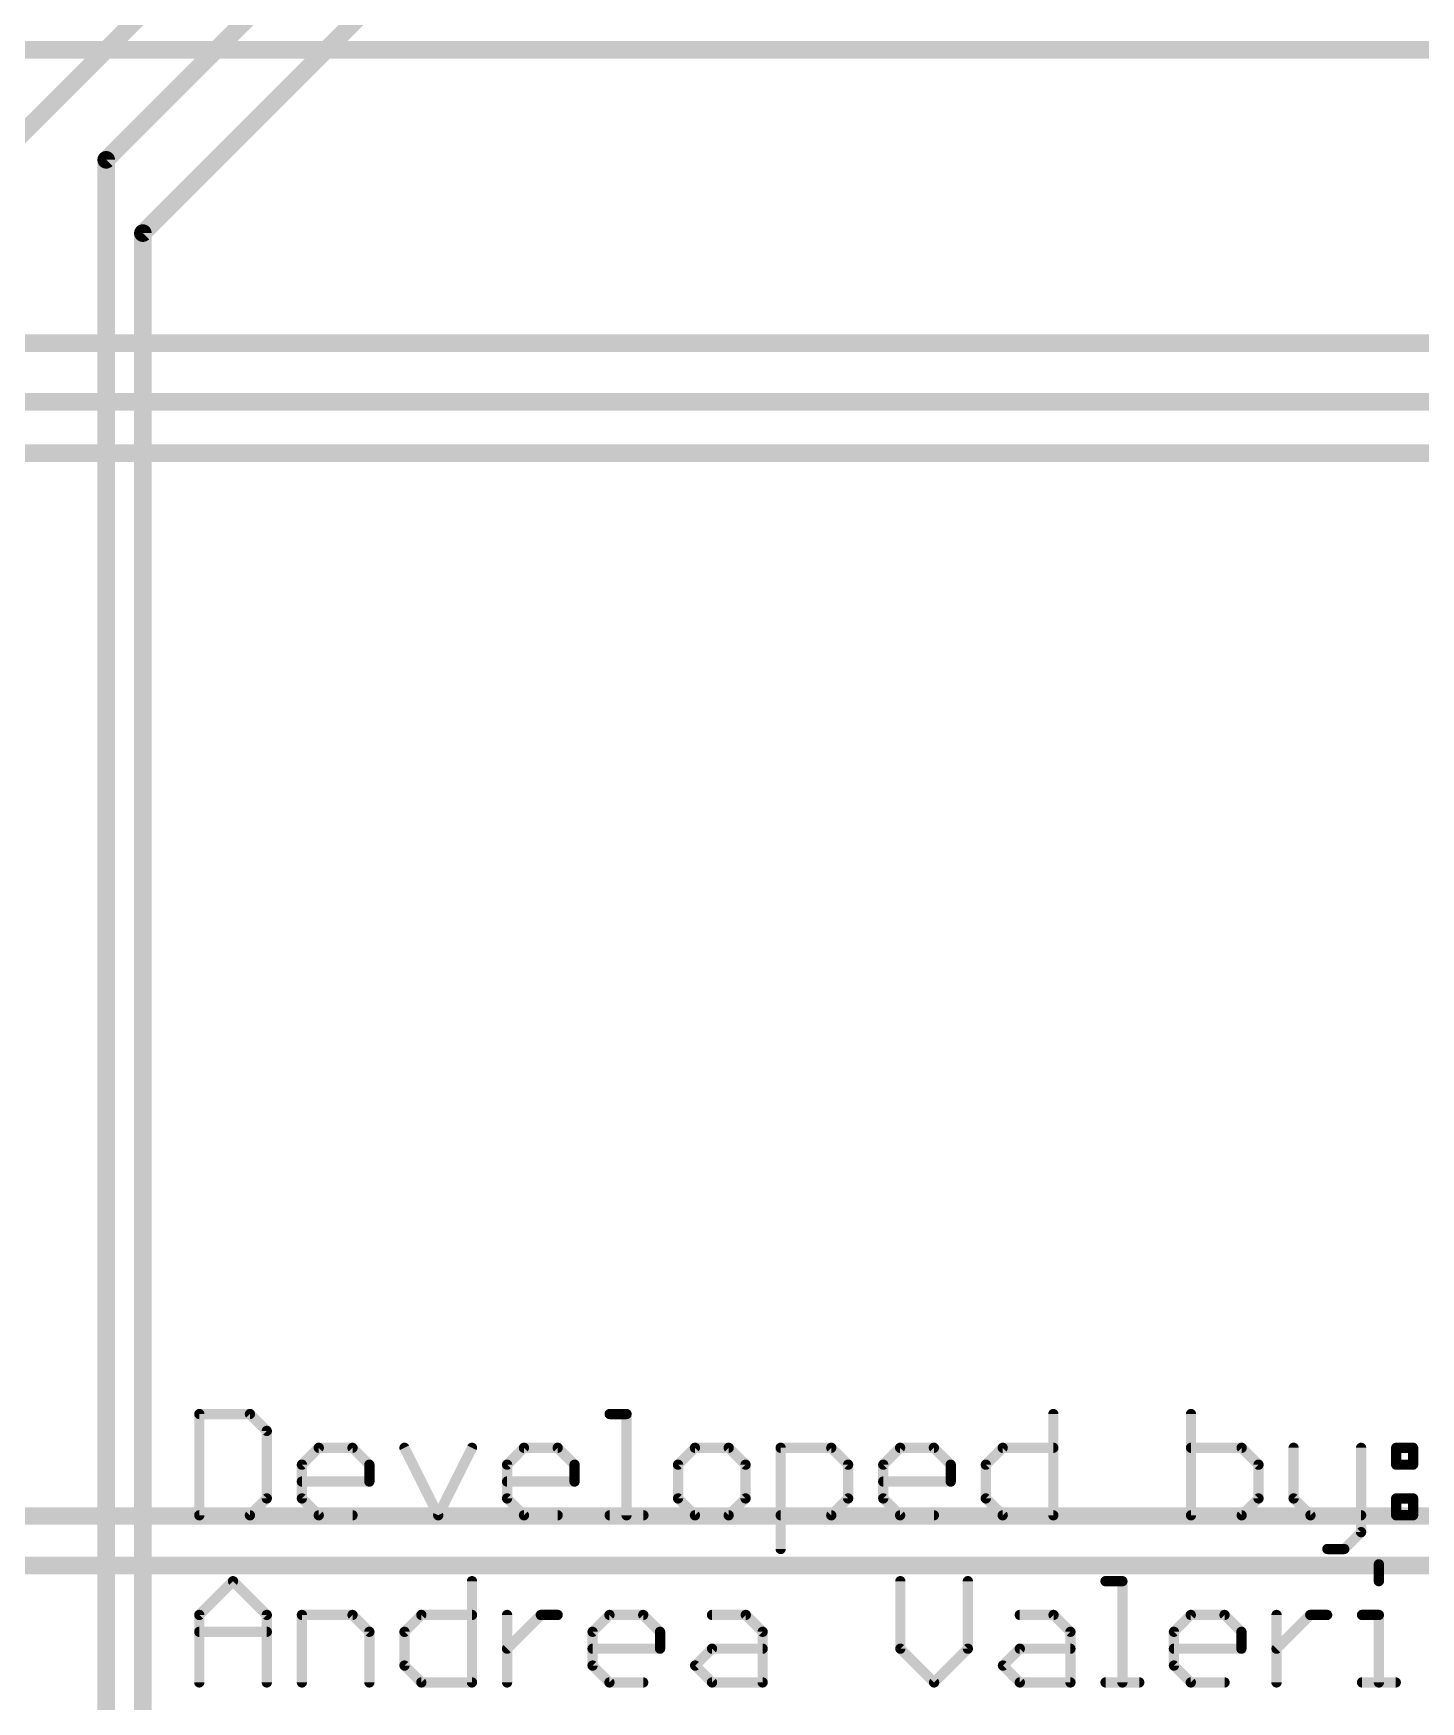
# Model space of a CAD drawing. Extents: x 4 to 288, y -28 to 191.
# Drawn here: x 146.06 to 170.09, y 19.64 to 48.55 of the extents above; entities that cross this region are included whole.
import ezdxf

# ---------------------------------------------------------------- set-up
doc = ezdxf.new("R2010")
doc.units = 0
doc.header["$MEASUREMENT"] = 0
for name, color, linetype in [('1', 22, 'CONTINUOUS'), ('16', 175, 'CONTINUOUS'), ('20', 7, 'CONTINUOUS'), ('21', 2, 'CONTINUOUS')]:
    doc.layers.add(name, color=color, linetype=linetype)

msp = doc.modelspace()

# ---------------------------------------------------------------- linework, layer by layer
at = {"layer": '1', "const_width": 0.3048}
for points in [[(172.085, 48.26), (144.7813, 48.26)], [(129.54, 43.18), (176.53, 43.18)], [(178.816, 42.164), (127.381, 42.164)], [(179.705, 41.275), (131.445, 41.275)], [(140.97, 22.86), (173.355, 22.86)], [(195.3565, 22.0015), (138.7835, 22.0015)]]:
    msp.add_lwpolyline(points, dxfattribs=at)
at = {"layer": '16', "const_width": 0.3048}
for points in [[(152.4436, 53.3836), (145.415, 46.355)], [(147.32, 46.355), (152.4, 51.435)], [(147.955, 45.085), (154.305, 51.435)], [(147.32, 2.54), (147.32, 46.355)], [(147.955, 1.27), (147.955, 45.085)]]:
    msp.add_lwpolyline(points, dxfattribs=at)
at = {"layer": '16', "const_width": 0.1524}
for points in [[(147.3962, 46.355, 1), (147.2438, 46.355)], [(147.2661, 46.4089, 1), (147.3739, 46.3011)], [(148.0312, 45.085, 1), (147.8788, 45.085)], [(147.9011, 45.1389, 1), (148.0089, 45.0311)]]:
    msp.add_lwpolyline(points, format="xyb", dxfattribs=at)
at = {"layer": '20', "const_width": 0.0254}
msp.add_lwpolyline([(71.1264, 186.0347, 2.9429), (202.1142, 186.0347)], format="xyb", dxfattribs=at)
at = {"layer": '21', "const_width": 0.1778}
for points in [[(148.9329, 24.6268), (148.9329, 22.8727)], [(149.8099, 24.6268), (148.9329, 24.6268)], [(150.1023, 24.3344), (149.8099, 24.6268)], [(156.0428, 24.6268), (156.3352, 24.6268)], [(156.3352, 24.6268), (156.3352, 22.8727)], [(163.7297, 24.6268), (163.7297, 22.8727)], [(166.1153, 24.6268), (166.1153, 22.8727)], [(150.1023, 23.165), (150.1023, 24.3344)], [(150.7104, 23.7497), (151.0027, 24.0421)], [(151.0027, 24.0421), (151.5874, 24.0421)], [(151.5874, 24.0421), (151.8798, 23.7497)], [(152.4879, 24.0421), (153.0726, 22.8727)], [(153.0726, 22.8727), (153.6573, 24.0421)], [(154.2654, 23.7497), (154.5577, 24.0421)], [(154.5577, 24.0421), (155.1424, 24.0421)], [(155.1424, 24.0421), (155.4348, 23.7497)], [(157.5202, 24.0421), (157.2278, 23.7497)], [(158.1049, 24.0421), (157.5202, 24.0421)], [(158.3972, 23.7497), (158.1049, 24.0421)], [(159.0053, 22.288), (159.0053, 24.0421)], [(159.0053, 24.0421), (159.8824, 24.0421)], [(159.8824, 24.0421), (160.1747, 23.7497)], [(160.7828, 23.7497), (161.0751, 24.0421)], [(161.0751, 24.0421), (161.6598, 24.0421)], [(161.6598, 24.0421), (161.9522, 23.7497)], [(162.5603, 23.7497), (162.8526, 24.0421)], [(162.8526, 24.0421), (163.7297, 24.0421)], [(166.9923, 24.0421), (166.1153, 24.0421)], [(167.2846, 23.7497), (166.9923, 24.0421)], [(167.8927, 24.0421), (167.8927, 23.165)], [(169.0621, 24.0421), (169.0621, 22.5804)], [(169.6702, 24.0421), (169.9626, 24.0421)], [(169.6702, 23.7497), (169.6702, 24.0421)], [(169.9626, 24.0421), (169.9626, 23.7497)], [(150.7104, 23.165), (150.7104, 23.7497)], [(151.8798, 23.7497), (151.8798, 23.4574)], [(154.2654, 23.165), (154.2654, 23.7497)], [(155.4348, 23.7497), (155.4348, 23.4574)], [(157.2278, 23.7497), (157.2278, 23.165)], [(158.3972, 23.165), (158.3972, 23.7497)], [(160.1747, 23.7497), (160.1747, 23.165)], [(160.7828, 23.165), (160.7828, 23.7497)], [(161.9522, 23.7497), (161.9522, 23.4574)], [(162.5603, 23.165), (162.5603, 23.7497)], [(167.2846, 23.165), (167.2846, 23.7497)], [(169.9626, 23.7497), (169.6702, 23.7497)], [(151.8798, 23.4574), (150.7104, 23.4574)], [(155.4348, 23.4574), (154.2654, 23.4574)], [(161.9522, 23.4574), (160.7828, 23.4574)], [(149.8099, 22.8727), (150.1023, 23.165)], [(151.0027, 22.8727), (150.7104, 23.165)], [(154.5577, 22.8727), (154.2654, 23.165)], [(157.2278, 23.165), (157.5202, 22.8727)], [(158.1049, 22.8727), (158.3972, 23.165)], [(160.1747, 23.165), (159.8824, 22.8727)], [(161.0751, 22.8727), (160.7828, 23.165)], [(162.8526, 22.8727), (162.5603, 23.165)], [(166.9923, 22.8727), (167.2846, 23.165)], [(167.8927, 23.165), (168.1851, 22.8727)], [(169.6702, 23.165), (169.9626, 23.165)], [(169.6702, 22.8727), (169.6702, 23.165)], [(169.9626, 23.165), (169.9626, 22.8727)], [(148.9329, 22.8727), (149.8099, 22.8727)], [(151.5874, 22.8727), (151.0027, 22.8727)], [(155.1424, 22.8727), (154.5577, 22.8727)], [(156.0428, 22.8727), (156.6275, 22.8727)], [(157.5202, 22.8727), (158.1049, 22.8727)], [(159.8824, 22.8727), (159.0053, 22.8727)], [(161.6598, 22.8727), (161.0751, 22.8727)], [(163.7297, 22.8727), (162.8526, 22.8727)], [(166.1153, 22.8727), (166.9923, 22.8727)], [(168.1851, 22.8727), (169.0621, 22.8727)], [(169.9626, 22.8727), (169.6702, 22.8727)], [(169.0621, 22.5804), (168.7698, 22.288)], [(168.7698, 22.288), (168.4774, 22.288)], [(169.3701, 22.0235), (169.3701, 21.7312)], [(148.9329, 21.1465), (149.5176, 21.7312)], [(149.5176, 21.7312), (150.1023, 21.1465)], [(153.6573, 21.7312), (153.6573, 19.9771)], [(161.079, 21.7312), (161.079, 20.5618)], [(162.2484, 20.5618), (162.2484, 21.7312)], [(164.634, 21.7312), (164.9264, 21.7312)], [(164.9264, 21.7312), (164.9264, 19.9771)], [(148.9329, 19.9771), (148.9329, 21.1465)], [(150.1023, 21.1465), (150.1023, 19.9771)], [(150.7104, 19.9771), (150.7104, 21.1465)], [(150.7104, 21.1465), (151.5874, 21.1465)], [(151.5874, 21.1465), (151.8798, 20.8541)], [(152.4879, 20.8541), (152.7802, 21.1465)], [(152.7802, 21.1465), (153.6573, 21.1465)], [(154.2654, 19.9771), (154.2654, 21.1465)], [(154.2654, 20.5618), (154.8501, 21.1465)], [(154.8501, 21.1465), (155.1424, 21.1465)], [(155.7466, 20.8541), (156.0389, 21.1465)], [(156.0389, 21.1465), (156.6236, 21.1465)], [(156.6236, 21.1465), (156.916, 20.8541)], [(157.8164, 21.1465), (158.4011, 21.1465)], [(158.4011, 21.1465), (158.6935, 20.8541)], [(163.1489, 21.1465), (163.7336, 21.1465)], [(163.7336, 21.1465), (164.0259, 20.8541)], [(165.819, 20.8541), (166.1114, 21.1465)], [(166.1114, 21.1465), (166.6961, 21.1465)], [(166.6961, 21.1465), (166.9884, 20.8541)], [(167.5965, 19.9771), (167.5965, 21.1465)], [(167.5965, 20.5618), (168.1812, 21.1465)], [(168.1812, 21.1465), (168.4735, 21.1465)], [(169.0777, 21.1465), (169.3701, 21.1465)], [(169.3701, 21.1465), (169.3701, 19.9771)], [(148.9329, 20.8541), (150.1023, 20.8541)], [(151.8798, 20.8541), (151.8798, 19.9771)], [(152.4879, 20.2694), (152.4879, 20.8541)], [(155.7466, 20.2694), (155.7466, 20.8541)], [(156.916, 20.8541), (156.916, 20.5618)], [(158.6935, 20.8541), (158.6935, 19.9771)], [(164.0259, 20.8541), (164.0259, 19.9771)], [(165.819, 20.2694), (165.819, 20.8541)], [(166.9884, 20.8541), (166.9884, 20.5618)], [(156.916, 20.5618), (155.7466, 20.5618)], [(157.5241, 20.2694), (157.8164, 20.5618)], [(157.8164, 20.5618), (158.6935, 20.5618)], [(161.079, 20.5618), (161.6637, 19.9771)], [(161.6637, 19.9771), (162.2484, 20.5618)], [(162.8565, 20.2694), (163.1489, 20.5618)], [(163.1489, 20.5618), (164.0259, 20.5618)], [(166.9884, 20.5618), (165.819, 20.5618)], [(152.7802, 19.9771), (152.4879, 20.2694)], [(156.0389, 19.9771), (155.7466, 20.2694)], [(157.8164, 19.9771), (157.5241, 20.2694)], [(163.1489, 19.9771), (162.8565, 20.2694)], [(166.1114, 19.9771), (165.819, 20.2694)], [(153.6573, 19.9771), (152.7802, 19.9771)], [(156.6236, 19.9771), (156.0389, 19.9771)], [(158.6935, 19.9771), (157.8164, 19.9771)], [(164.0259, 19.9771), (163.1489, 19.9771)], [(164.634, 19.9771), (165.2187, 19.9771)], [(166.6961, 19.9771), (166.1114, 19.9771)], [(169.0777, 19.9771), (169.6624, 19.9771)]]:
    msp.add_lwpolyline(points, dxfattribs=at)
at = {"layer": '21', "const_width": 0.0889}
for points in [[(148.9774, 24.6268, 1), (148.8885, 24.6268)], [(148.9329, 24.6712, 1), (148.9329, 24.5823)], [(149.8414, 24.6582, 1), (149.7785, 24.5954)], [(149.8099, 24.5823, 1), (149.8099, 24.6712)], [(156.0428, 24.6712, 1), (156.0428, 24.5823)], [(156.3796, 24.6268, 1), (156.2907, 24.6268)], [(156.3352, 24.5823, 1), (156.3352, 24.6712)], [(163.7741, 24.6268, 1), (163.6852, 24.6268)], [(166.1597, 24.6268, 1), (166.0708, 24.6268)], [(150.1467, 24.3344, 1), (150.0578, 24.3344)], [(150.0709, 24.303, 1), (150.1337, 24.3659)], [(151.0027, 24.0865, 1), (151.0027, 23.9976)], [(151.0342, 24.0107, 1), (150.9713, 24.0735)], [(151.6189, 24.0735, 1), (151.556, 24.0107)], [(151.5874, 23.9976, 1), (151.5874, 24.0865)], [(152.5276, 24.062, 1), (152.4481, 24.0222)], [(153.697, 24.0222, 1), (153.6175, 24.062)], [(154.5577, 24.0865, 1), (154.5577, 23.9976)], [(154.5891, 24.0107, 1), (154.5263, 24.0735)], [(155.1738, 24.0735, 1), (155.111, 24.0107)], [(155.1424, 23.9976, 1), (155.1424, 24.0865)], [(157.5202, 24.0865, 1), (157.5202, 23.9976)], [(157.5516, 24.0107, 1), (157.4887, 24.0735)], [(158.1363, 24.0735, 1), (158.0734, 24.0107)], [(158.1049, 23.9976, 1), (158.1049, 24.0865)], [(159.0053, 24.0865, 1), (159.0053, 23.9976)], [(159.0498, 24.0421, 1), (158.9609, 24.0421)], [(159.9138, 24.0735, 1), (159.8509, 24.0107)], [(159.8824, 23.9976, 1), (159.8824, 24.0865)], [(161.0751, 24.0865, 1), (161.0751, 23.9976)], [(161.1066, 24.0107, 1), (161.0437, 24.0735)], [(161.6913, 24.0735, 1), (161.6284, 24.0107)], [(161.6598, 23.9976, 1), (161.6598, 24.0865)], [(162.8526, 24.0865, 1), (162.8526, 23.9976)], [(162.8841, 24.0107, 1), (162.8212, 24.0735)], [(163.7297, 23.9976, 1), (163.7297, 24.0865)], [(166.1153, 24.0865, 1), (166.1153, 23.9976)], [(167.0237, 24.0735, 1), (166.9609, 24.0107)], [(166.9923, 23.9976, 1), (166.9923, 24.0865)], [(167.9372, 24.0421, 1), (167.8483, 24.0421)], [(169.1066, 24.0421, 1), (169.0177, 24.0421)], [(169.6702, 24.0865, 1), (169.6702, 23.9976)], [(169.7147, 24.0421, 1), (169.6258, 24.0421)], [(170.007, 24.0421, 1), (169.9181, 24.0421)], [(169.9626, 23.9976, 1), (169.9626, 24.0865)], [(150.7548, 23.7497, 1), (150.6659, 23.7497)], [(150.679, 23.7812, 1), (150.7418, 23.7183)], [(151.9242, 23.7497, 1), (151.8353, 23.7497)], [(151.8484, 23.7183, 1), (151.9112, 23.7812)], [(154.2339, 23.7812, 1), (154.2968, 23.7183)], [(154.3098, 23.7497, 1), (154.2209, 23.7497)], [(155.4792, 23.7497, 1), (155.3903, 23.7497)], [(155.4033, 23.7183, 1), (155.4662, 23.7812)], [(157.1964, 23.7812, 1), (157.2593, 23.7183)], [(157.2723, 23.7497, 1), (157.1834, 23.7497)], [(158.4417, 23.7497, 1), (158.3528, 23.7497)], [(158.3658, 23.7183, 1), (158.4287, 23.7812)], [(160.2192, 23.7497, 1), (160.1303, 23.7497)], [(160.1433, 23.7183, 1), (160.2061, 23.7812)], [(160.8272, 23.7497, 1), (160.7383, 23.7497)], [(160.7514, 23.7812, 1), (160.8142, 23.7183)], [(161.9966, 23.7497, 1), (161.9077, 23.7497)], [(161.9208, 23.7183, 1), (161.9836, 23.7812)], [(162.6047, 23.7497, 1), (162.5158, 23.7497)], [(162.5289, 23.7812, 1), (162.5917, 23.7183)], [(167.3291, 23.7497, 1), (167.2402, 23.7497)], [(167.2532, 23.7183, 1), (167.3161, 23.7812)], [(169.6702, 23.7942, 1), (169.6702, 23.7053)], [(169.6258, 23.7497, 1), (169.7147, 23.7497)], [(169.9181, 23.7497, 1), (170.007, 23.7497)], [(169.9626, 23.7053, 1), (169.9626, 23.7942)], [(150.7104, 23.5018, 1), (150.7104, 23.4129)], [(151.8353, 23.4574, 1), (151.9242, 23.4574)], [(151.8798, 23.4129, 1), (151.8798, 23.5018)], [(154.2654, 23.5018, 1), (154.2654, 23.4129)], [(155.3903, 23.4574, 1), (155.4792, 23.4574)], [(155.4348, 23.4129, 1), (155.4348, 23.5018)], [(160.7828, 23.5018, 1), (160.7828, 23.4129)], [(161.9077, 23.4574, 1), (161.9966, 23.4574)], [(161.9522, 23.4129, 1), (161.9522, 23.5018)], [(150.0578, 23.165, 1), (150.1467, 23.165)], [(150.1337, 23.1336, 1), (150.0709, 23.1965)], [(150.6659, 23.165, 1), (150.7548, 23.165)], [(150.7418, 23.1965, 1), (150.679, 23.1336)], [(154.2968, 23.1965, 1), (154.2339, 23.1336)], [(154.2209, 23.165, 1), (154.3098, 23.165)], [(157.2593, 23.1965, 1), (157.1964, 23.1336)], [(157.1834, 23.165, 1), (157.2723, 23.165)], [(158.3528, 23.165, 1), (158.4417, 23.165)], [(158.4287, 23.1336, 1), (158.3658, 23.1965)], [(160.1303, 23.165, 1), (160.2192, 23.165)], [(160.2061, 23.1336, 1), (160.1433, 23.1965)], [(160.8142, 23.1965, 1), (160.7514, 23.1336)], [(160.7383, 23.165, 1), (160.8272, 23.165)], [(162.5917, 23.1965, 1), (162.5289, 23.1336)], [(162.5158, 23.165, 1), (162.6047, 23.165)], [(167.2402, 23.165, 1), (167.3291, 23.165)], [(167.3161, 23.1336, 1), (167.2532, 23.1965)], [(167.9242, 23.1965, 1), (167.8613, 23.1336)], [(167.8483, 23.165, 1), (167.9372, 23.165)], [(169.6702, 23.2095, 1), (169.6702, 23.1206)], [(169.7147, 23.165, 1), (169.6258, 23.165)], [(170.007, 23.165, 1), (169.9181, 23.165)], [(169.9626, 23.1206, 1), (169.9626, 23.2095)], [(148.9329, 22.9172, 1), (148.9329, 22.8283)], [(148.8885, 22.8727, 1), (148.9774, 22.8727)], [(149.7785, 22.9041, 1), (149.8414, 22.8413)], [(149.8099, 22.8283, 1), (149.8099, 22.9172)], [(151.0027, 22.9172, 1), (151.0027, 22.8283)], [(150.9713, 22.8413, 1), (151.0342, 22.9041)], [(151.5874, 22.8283, 1), (151.5874, 22.9172)], [(153.0328, 22.8926, 1), (153.1123, 22.8528)], [(153.0328, 22.8528, 1), (153.1123, 22.8926)], [(154.5577, 22.9172, 1), (154.5577, 22.8283)], [(154.5263, 22.8413, 1), (154.5891, 22.9041)], [(155.1424, 22.8283, 1), (155.1424, 22.9172)], [(156.0428, 22.9172, 1), (156.0428, 22.8283)], [(156.2907, 22.8727, 1), (156.3796, 22.8727)], [(156.6275, 22.8283, 1), (156.6275, 22.9172)], [(157.5202, 22.9172, 1), (157.5202, 22.8283)], [(157.4887, 22.8413, 1), (157.5516, 22.9041)], [(158.0734, 22.9041, 1), (158.1363, 22.8413)], [(158.1049, 22.8283, 1), (158.1049, 22.9172)], [(159.0053, 22.9172, 1), (159.0053, 22.8283)], [(159.8509, 22.9041, 1), (159.9138, 22.8413)], [(159.8824, 22.8283, 1), (159.8824, 22.9172)], [(161.0751, 22.9172, 1), (161.0751, 22.8283)], [(161.0437, 22.8413, 1), (161.1066, 22.9041)], [(161.6598, 22.8283, 1), (161.6598, 22.9172)], [(162.8526, 22.9172, 1), (162.8526, 22.8283)], [(162.8212, 22.8413, 1), (162.8841, 22.9041)], [(163.6852, 22.8727, 1), (163.7741, 22.8727)], [(163.7297, 22.8283, 1), (163.7297, 22.9172)], [(166.1153, 22.9172, 1), (166.1153, 22.8283)], [(166.0708, 22.8727, 1), (166.1597, 22.8727)], [(166.9609, 22.9041, 1), (167.0237, 22.8413)], [(166.9923, 22.8283, 1), (166.9923, 22.9172)], [(168.1851, 22.9172, 1), (168.1851, 22.8283)], [(168.1537, 22.8413, 1), (168.2165, 22.9041)], [(169.0621, 22.8283, 1), (169.0621, 22.9172)], [(169.6702, 22.9172, 1), (169.6702, 22.8283)], [(169.6258, 22.8727, 1), (169.7147, 22.8727)], [(169.9181, 22.8727, 1), (170.007, 22.8727)], [(169.9626, 22.8283, 1), (169.9626, 22.9172)], [(169.0177, 22.5804, 1), (169.1066, 22.5804)], [(169.0936, 22.5489, 1), (169.0307, 22.6118)], [(158.9609, 22.288, 1), (159.0498, 22.288)], [(168.4774, 22.3325, 1), (168.4774, 22.2436)], [(168.7384, 22.3194, 1), (168.8012, 22.2566)], [(168.7698, 22.2436, 1), (168.7698, 22.3325)], [(169.4145, 22.0235, 1), (169.3256, 22.0235)], [(149.549, 21.7626, 1), (149.4862, 21.6998)], [(149.549, 21.6998, 1), (149.4862, 21.7626)], [(153.7017, 21.7312, 1), (153.6128, 21.7312)], [(161.1235, 21.7312, 1), (161.0346, 21.7312)], [(162.2929, 21.7312, 1), (162.204, 21.7312)], [(164.634, 21.7756, 1), (164.634, 21.6867)], [(164.9708, 21.7312, 1), (164.8819, 21.7312)], [(164.9264, 21.6867, 1), (164.9264, 21.7756)], [(169.3256, 21.7312, 1), (169.4145, 21.7312)], [(148.9774, 21.1465, 1), (148.8885, 21.1465)], [(148.9015, 21.1779, 1), (148.9643, 21.1151)], [(150.1467, 21.1465, 1), (150.0578, 21.1465)], [(150.0709, 21.1151, 1), (150.1337, 21.1779)], [(150.7548, 21.1465, 1), (150.6659, 21.1465)], [(150.7104, 21.1909, 1), (150.7104, 21.102)], [(151.6189, 21.1779, 1), (151.556, 21.1151)], [(151.5874, 21.102, 1), (151.5874, 21.1909)], [(152.7802, 21.1909, 1), (152.7802, 21.102)], [(152.8116, 21.1151, 1), (152.7488, 21.1779)], [(153.6573, 21.102, 1), (153.6573, 21.1909)], [(154.3098, 21.1465, 1), (154.2209, 21.1465)], [(154.8501, 21.1909, 1), (154.8501, 21.102)], [(154.8815, 21.1151, 1), (154.8186, 21.1779)], [(155.1424, 21.102, 1), (155.1424, 21.1909)], [(156.0389, 21.1909, 1), (156.0389, 21.102)], [(156.0704, 21.1151, 1), (156.0075, 21.1779)], [(156.6551, 21.1779, 1), (156.5922, 21.1151)], [(156.6236, 21.102, 1), (156.6236, 21.1909)], [(157.8164, 21.1909, 1), (157.8164, 21.102)], [(158.4326, 21.1779, 1), (158.3697, 21.1151)], [(158.4011, 21.102, 1), (158.4011, 21.1909)], [(163.1489, 21.1909, 1), (163.1489, 21.102)], [(163.765, 21.1779, 1), (163.7021, 21.1151)], [(163.7336, 21.102, 1), (163.7336, 21.1909)], [(166.1114, 21.1909, 1), (166.1114, 21.102)], [(166.1428, 21.1151, 1), (166.0799, 21.1779)], [(166.7275, 21.1779, 1), (166.6646, 21.1151)], [(166.6961, 21.102, 1), (166.6961, 21.1909)], [(167.6409, 21.1465, 1), (167.552, 21.1465)], [(168.1812, 21.1909, 1), (168.1812, 21.102)], [(168.2126, 21.1151, 1), (168.1498, 21.1779)], [(168.4735, 21.102, 1), (168.4735, 21.1909)], [(169.0777, 21.1909, 1), (169.0777, 21.102)], [(169.4145, 21.1465, 1), (169.3256, 21.1465)], [(169.3701, 21.102, 1), (169.3701, 21.1909)], [(148.9329, 20.8986, 1), (148.9329, 20.8097)], [(150.1023, 20.8097, 1), (150.1023, 20.8986)], [(151.9242, 20.8541, 1), (151.8353, 20.8541)], [(151.8484, 20.8227, 1), (151.9112, 20.8856)], [(152.5323, 20.8541, 1), (152.4434, 20.8541)], [(152.4564, 20.8856, 1), (152.5193, 20.8227)], [(155.791, 20.8541, 1), (155.7021, 20.8541)], [(155.7152, 20.8856, 1), (155.778, 20.8227)], [(156.9604, 20.8541, 1), (156.8715, 20.8541)], [(156.8846, 20.8227, 1), (156.9474, 20.8856)], [(158.7379, 20.8541, 1), (158.649, 20.8541)], [(158.662, 20.8227, 1), (158.7249, 20.8856)], [(164.0704, 20.8541, 1), (163.9815, 20.8541)], [(163.9945, 20.8227, 1), (164.0574, 20.8856)], [(165.7876, 20.8856, 1), (165.8504, 20.8227)], [(165.8635, 20.8541, 1), (165.7746, 20.8541)], [(167.0329, 20.8541, 1), (166.944, 20.8541)], [(166.957, 20.8227, 1), (167.0198, 20.8856)], [(154.2339, 20.5932, 1), (154.2968, 20.5304)], [(155.7466, 20.6062, 1), (155.7466, 20.5173)], [(156.8715, 20.5618, 1), (156.9604, 20.5618)], [(156.916, 20.5173, 1), (156.916, 20.6062)], [(157.8164, 20.6062, 1), (157.8164, 20.5173)], [(157.8479, 20.5304, 1), (157.785, 20.5932)], [(158.6935, 20.5173, 1), (158.6935, 20.6062)], [(161.1105, 20.5932, 1), (161.0476, 20.5304)], [(161.0346, 20.5618, 1), (161.1235, 20.5618)], [(162.204, 20.5618, 1), (162.2929, 20.5618)], [(162.2799, 20.5304, 1), (162.217, 20.5932)], [(163.1489, 20.6062, 1), (163.1489, 20.5173)], [(163.1803, 20.5304, 1), (163.1174, 20.5932)], [(164.0259, 20.5173, 1), (164.0259, 20.6062)], [(165.819, 20.6062, 1), (165.819, 20.5173)], [(166.944, 20.5618, 1), (167.0329, 20.5618)], [(166.9884, 20.5173, 1), (166.9884, 20.6062)], [(167.5651, 20.5932, 1), (167.6279, 20.5304)], [(152.5193, 20.3009, 1), (152.4564, 20.238)], [(152.4434, 20.2694, 1), (152.5323, 20.2694)], [(155.778, 20.3009, 1), (155.7152, 20.238)], [(155.7021, 20.2694, 1), (155.791, 20.2694)], [(157.5555, 20.3009, 1), (157.4926, 20.238)], [(157.4926, 20.3009, 1), (157.5555, 20.238)], [(162.888, 20.3009, 1), (162.8251, 20.238)], [(162.8251, 20.3009, 1), (162.888, 20.238)], [(165.8504, 20.3009, 1), (165.7876, 20.238)], [(165.7746, 20.2694, 1), (165.8635, 20.2694)], [(148.8885, 19.9771, 1), (148.9774, 19.9771)], [(150.0578, 19.9771, 1), (150.1467, 19.9771)], [(150.6659, 19.9771, 1), (150.7548, 19.9771)], [(151.8353, 19.9771, 1), (151.9242, 19.9771)], [(152.7802, 20.0216, 1), (152.7802, 19.9326)], [(152.7488, 19.9457, 1), (152.8116, 20.0085)], [(153.6128, 19.9771, 1), (153.7017, 19.9771)], [(153.6573, 19.9326, 1), (153.6573, 20.0216)], [(154.2209, 19.9771, 1), (154.3098, 19.9771)], [(156.0389, 20.0216, 1), (156.0389, 19.9326)], [(156.0075, 19.9457, 1), (156.0704, 20.0085)], [(156.6236, 19.9326, 1), (156.6236, 20.0216)], [(157.8164, 20.0216, 1), (157.8164, 19.9326)], [(157.785, 19.9457, 1), (157.8479, 20.0085)], [(158.649, 19.9771, 1), (158.7379, 19.9771)], [(158.6935, 19.9326, 1), (158.6935, 20.0216)], [(161.6323, 20.0085, 1), (161.6952, 19.9457)], [(161.6323, 19.9457, 1), (161.6952, 20.0085)], [(163.1489, 20.0216, 1), (163.1489, 19.9326)], [(163.1174, 19.9457, 1), (163.1803, 20.0085)], [(163.9815, 19.9771, 1), (164.0704, 19.9771)], [(164.0259, 19.9326, 1), (164.0259, 20.0216)], [(164.634, 20.0216, 1), (164.634, 19.9326)], [(164.8819, 19.9771, 1), (164.9708, 19.9771)], [(165.2187, 19.9326, 1), (165.2187, 20.0216)], [(166.1114, 20.0216, 1), (166.1114, 19.9326)], [(166.0799, 19.9457, 1), (166.1428, 20.0085)], [(166.6961, 19.9326, 1), (166.6961, 20.0216)], [(167.552, 19.9771, 1), (167.6409, 19.9771)], [(169.0777, 20.0216, 1), (169.0777, 19.9326)], [(169.3256, 19.9771, 1), (169.4145, 19.9771)], [(169.6624, 19.9326, 1), (169.6624, 20.0216)]]:
    msp.add_lwpolyline(points, format="xyb", dxfattribs=at)

doc.saveas('drawing.dxf')
